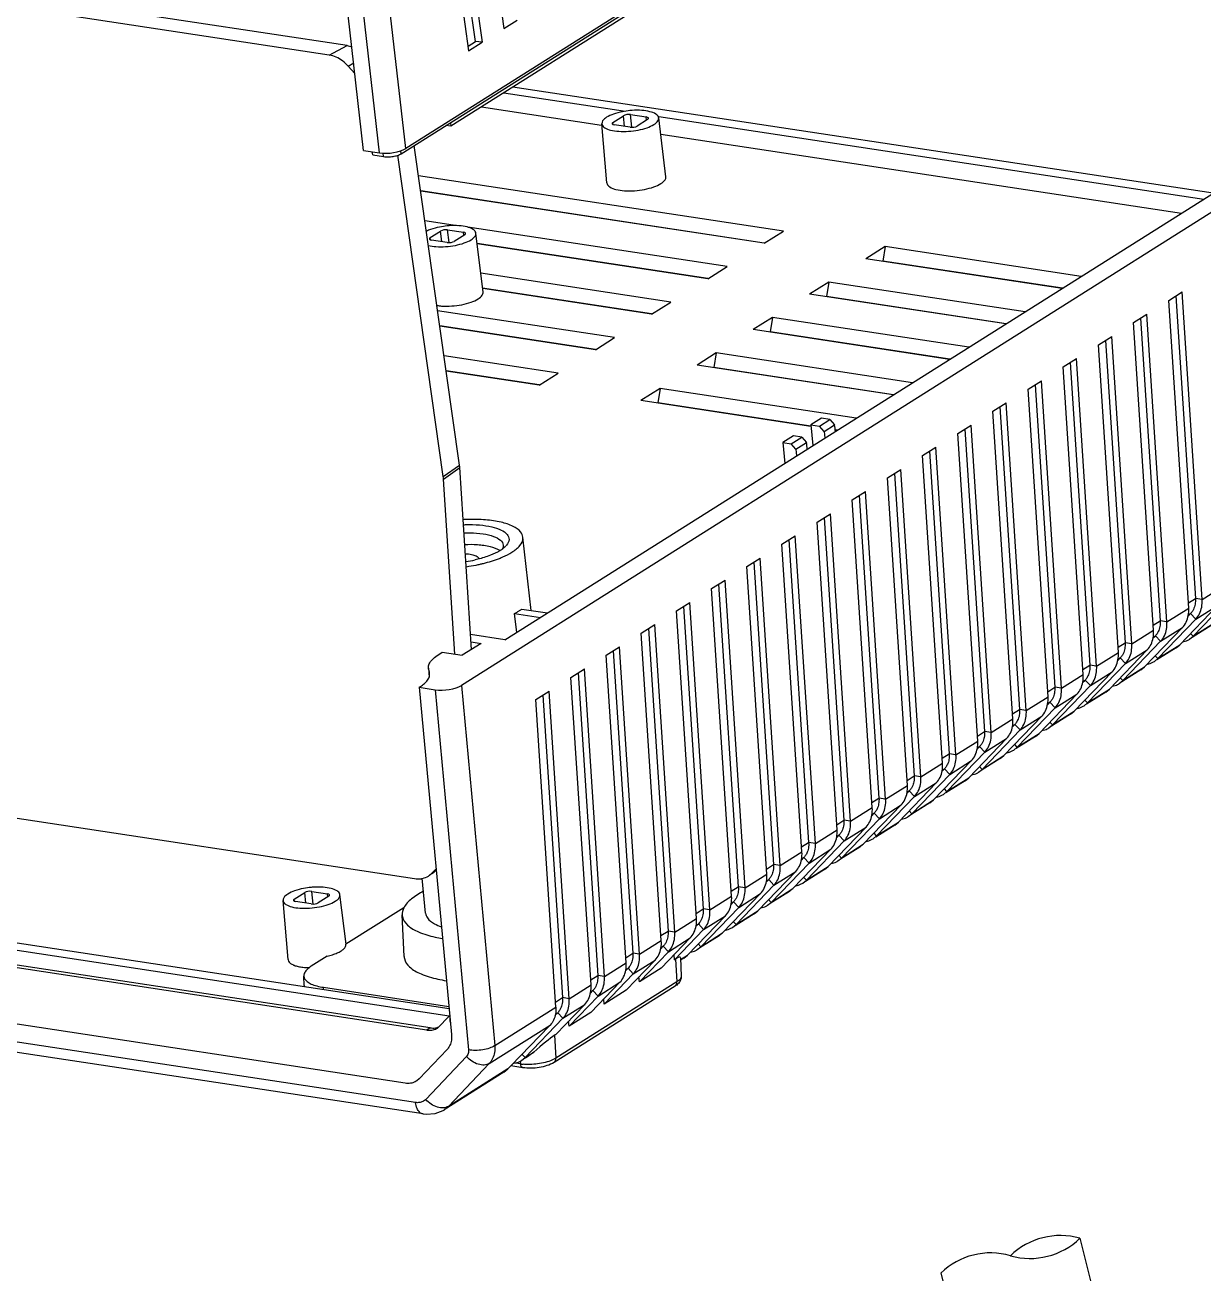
# Model space of a CAD drawing. Header units: millimetres. Extents: x 14276 to 15242, y -9916 to -8542.
# Drawn here: x 14605.2 to 14697.9, y -8954 to -8855.8 of the extents above; entities that cross this region are included whole.
import ezdxf

# ---------------------------------------------------------------- set-up
doc = ezdxf.new("R2010")
doc.units = ezdxf.units.MM

# ---------------------------------------------------------------- blocks, each defined once
blk = doc.blocks.new('u9')
at = {"color": 7, "linetype": 'Continuous'}
for p, q in [((-20.564, 424.795), (-124.02, 359.534)), ((-124.38, 359.122), (-20.899, 424.398)), ((-27.559, 419.906), (-120.48, 361.291)), ((-119.769, 393.484), (-116.3, 368.983)), ((-118.538, 367.96), (-122.004, 392.436)), ((-121.482, 392.404), (-118.012, 367.903)), ((-122.535, 391.733), (-119.067, 367.238)), ((-128.636, 367.635), (-276.722, 390.106)), ((-130.032, 366.884), (-278.118, 389.355)), ((-126.089, 359.199), (-129.411, 388.366)), ((-124.02, 359.534), (-127.341, 388.701)), ((-127.329, 359.387), (-130.531, 387.499)), ((-16.159, 382.546), (-119.639, 317.27)), ((-116.21, 320.864), (-23.245, 379.507)), ((-116.3, 368.983), (-115.246, 369.648)), ((-130.032, 366.884), (-128.636, 367.635)), ((-119.117, 367.594), (-118.538, 367.96)), ((-119.067, 367.238), (-118.012, 367.903)), ((-118.012, 367.903), (-118.538, 367.96)), ((-128.535, 366.023), (-128.114, 366.277)), ((-128.02, 365.455), (-128.535, 366.023)), ((-116.309, 363.922), (-106.717, 362.466)), ((-60.487, 356.014), (-115.59, 364.375)), ((-118.061, 362.816), (-108.601, 361.381)), ((-120.507, 361.565), (-120.48, 361.291)), ((-107.713, 361.594), (-106.883, 362.118)), ((-107.692, 361.433), (-107.713, 361.594)), ((-106.792, 361.281), (-106.883, 362.118)), ((-106.223, 361.212), (-106.33, 362.207)), ((-106.33, 362.207), (-105.089, 362.019)), ((-104.98, 361.829), (-105.81, 361.306)), ((-105.07, 361.772), (-105.089, 362.019)), ((-103.541, 357.315), (-104.109, 361.949)), ((-104.092, 362.068), (-61.207, 355.56)), ((-120.48, 361.291), (-120.852, 361.347)), ((-108.191, 356.833), (-108.585, 361.485)), ((-106.362, 361.216), (-107.603, 361.404)), ((-103.953, 360.676), (-62.959, 354.455)), ((-119.784, 334.606), (-123.348, 359.773)), ((-127.329, 359.387), (-126.089, 359.199)), ((-126.604, 359.027), (-126.651, 359.284)), ((-126.604, 359.027), (-125.758, 358.899)), ((-125.758, 358.899), (-125.797, 359.181)), ((-121.06, 333.722), (-124.64, 359.004)), ((-124.38, 359.122), (-124.394, 359.365)), ((-94.301, 353.033), (-123.01, 357.389)), ((-95.81, 352.097), (-122.842, 356.199)), ((-95.813, 352.079), (-122.839, 356.18)), ((-119.936, 353.458), (-122.509, 353.849)), ((-122.1, 352.519), (-121.27, 353.042)), ((-121.18, 352.206), (-121.27, 353.042)), ((-120.611, 352.136), (-120.718, 353.132)), ((-120.718, 353.132), (-119.477, 352.943)), ((-119.367, 352.753), (-120.197, 352.23)), ((-119.458, 352.696), (-119.477, 352.943)), ((-98.728, 350.24), (-119.121, 353.334)), ((-117.929, 348.239), (-118.496, 352.873)), ((-95.813, 352.079), (-94.301, 353.033)), ((-122.079, 352.357), (-122.1, 352.519)), ((-120.749, 352.14), (-121.991, 352.329)), ((-100.237, 349.305), (-118.397, 352.06)), ((-100.24, 349.286), (-118.394, 352.041)), ((-86.3, 351.818), (-87.811, 350.865)), ((-86.3, 351.818), (-86.479, 350.681)), ((-70.854, 349.475), (-86.3, 351.818)), ((-72.366, 348.521), (-87.811, 350.865)), ((-100.24, 349.286), (-98.728, 350.24)), ((-72.342, 348.536), (-86.48, 350.682)), ((-103.155, 347.448), (-118.11, 349.717)), ((-90.727, 349.026), (-92.238, 348.072)), ((-90.727, 349.026), (-90.906, 347.888)), ((-75.281, 346.682), (-90.727, 349.026)), ((-104.664, 346.512), (-117.964, 348.531)), ((-104.667, 346.494), (-117.962, 348.511)), ((-76.793, 345.729), (-92.238, 348.072)), ((-76.769, 345.744), (-90.906, 347.889)), ((-63.976, 347.578), (-62.922, 348.243)), ((-63.423, 347.927), (-61.875, 324.11)), ((-61.347, 324.029), (-62.922, 348.243)), ((-104.667, 346.494), (-103.155, 347.448)), ((-62.402, 323.364), (-63.976, 347.578)), ((-107.582, 344.655), (-121.507, 346.768)), ((-95.153, 346.233), (-96.665, 345.28)), ((-95.153, 346.233), (-95.333, 345.096)), ((-79.708, 343.89), (-95.153, 346.233)), ((-66.743, 345.832), (-65.689, 346.497)), ((-65.168, 321.619), (-66.743, 345.832)), ((-66.19, 346.181), (-64.641, 322.365)), ((-64.114, 322.284), (-65.689, 346.497)), ((-109.091, 343.72), (-121.338, 345.578)), ((-109.094, 343.701), (-121.335, 345.559)), ((-81.22, 342.936), (-96.665, 345.28)), ((-81.196, 342.951), (-95.333, 345.097)), ((-109.094, 343.701), (-107.582, 344.655)), ((-69.51, 344.087), (-68.455, 344.752)), ((-67.935, 319.874), (-69.51, 344.087)), ((-68.957, 344.436), (-67.408, 320.62)), ((-66.881, 320.539), (-68.455, 344.752)), ((-112.009, 341.862), (-121.005, 343.228)), ((-99.58, 343.441), (-101.092, 342.487)), ((-99.58, 343.441), (-99.76, 342.303)), ((-84.135, 341.097), (-99.58, 343.441)), ((-72.276, 342.342), (-71.222, 343.007)), ((-69.648, 318.793), (-71.222, 343.007)), ((-113.518, 340.927), (-120.837, 342.038)), ((-113.521, 340.909), (-120.834, 342.019)), ((-85.647, 340.143), (-101.092, 342.487)), ((-85.622, 340.159), (-99.76, 342.304)), ((-70.702, 318.128), (-72.276, 342.342)), ((-71.723, 342.691), (-70.175, 318.874)), ((-113.521, 340.909), (-112.009, 341.862)), ((-75.043, 340.597), (-73.989, 341.261)), ((-74.49, 340.945), (-72.942, 317.129)), ((-72.415, 317.048), (-73.989, 341.261)), ((-104.007, 340.648), (-105.519, 339.695)), ((-104.007, 340.648), (-104.187, 339.511)), ((-88.562, 338.305), (-104.007, 340.648)), ((-73.469, 316.383), (-75.043, 340.597)), ((-92.148, 337.666), (-105.519, 339.695)), ((-92.145, 337.684), (-104.187, 339.512)), ((-77.81, 338.851), (-76.756, 339.516)), ((-77.257, 339.2), (-75.709, 315.384)), ((-75.182, 315.303), (-76.756, 339.516)), ((-91.3, 338.303), (-92.13, 337.779)), ((-91.468, 337.679), (-90.638, 338.202)), ((-90.638, 338.202), (-91.3, 338.303)), ((-90.638, 338.202), (-90.264, 337.782)), ((-76.236, 314.638), (-77.81, 338.851)), ((-92.13, 337.779), (-91.983, 336.147)), ((-92.13, 337.779), (-91.468, 337.679)), ((-91.098, 337.255), (-91.468, 337.679)), ((-91.098, 337.255), (-90.264, 337.782)), ((-91.098, 337.255), (-91.043, 336.739)), ((-90.023, 337.362), (-90.221, 337.392)), ((-90.074, 337.351), (-90.218, 337.373)), ((-80.577, 337.106), (-79.523, 337.771)), ((-79.002, 312.892), (-80.577, 337.106)), ((-80.024, 337.455), (-78.475, 313.638)), ((-77.948, 313.557), (-79.523, 337.771)), ((-93.514, 336.907), (-94.344, 336.383)), ((-94.344, 336.383), (-94.196, 334.75)), ((-94.344, 336.383), (-93.682, 336.283)), ((-93.682, 336.283), (-92.852, 336.806)), ((-93.311, 335.859), (-93.682, 336.283)), ((-92.852, 336.806), (-93.514, 336.907)), ((-93.311, 335.859), (-92.478, 336.385)), ((-92.852, 336.806), (-92.478, 336.385)), ((-83.344, 335.361), (-82.289, 336.025)), ((-80.715, 311.812), (-82.289, 336.025)), ((-93.311, 335.859), (-93.257, 335.343)), ((-81.769, 311.147), (-83.344, 335.361)), ((-82.791, 335.709), (-81.242, 311.893)), ((-121.06, 333.722), (-119.784, 334.606)), ((-121.039, 333.519), (-119.765, 334.414)), ((-118.835, 320.11), (-119.765, 334.414)), ((-86.11, 333.615), (-85.056, 334.28)), ((-83.482, 310.067), (-85.056, 334.28)), ((-120.142, 319.729), (-121.039, 333.519)), ((-84.536, 309.402), (-86.11, 333.615)), ((-85.557, 333.964), (-84.009, 310.148)), ((-88.877, 331.87), (-87.823, 332.535)), ((-88.324, 332.219), (-86.776, 308.402)), ((-86.249, 308.321), (-87.823, 332.535)), ((-87.303, 307.656), (-88.877, 331.87)), ((-91.644, 330.125), (-90.59, 330.789)), ((-90.07, 305.911), (-91.644, 330.125)), ((-91.091, 330.473), (-89.543, 306.657)), ((-89.016, 306.576), (-90.59, 330.789)), ((-114.142, 323.173), (-114.795, 328.953)), ((-94.411, 328.379), (-93.357, 329.044)), ((-92.836, 304.166), (-94.411, 328.379)), ((-93.858, 328.728), (-92.309, 304.912)), ((-91.782, 304.831), (-93.357, 329.044)), ((-97.178, 326.634), (-96.124, 327.299)), ((-94.549, 303.085), (-96.124, 327.299)), ((-95.603, 302.42), (-97.178, 326.634)), ((-96.625, 326.983), (-95.076, 303.166)), ((-99.944, 324.889), (-98.89, 325.553)), ((-99.392, 325.237), (-97.843, 301.421)), ((-97.316, 301.34), (-98.89, 325.553)), ((-271.407, 324.535), (-123.321, 302.064)), ((-98.37, 300.675), (-99.944, 324.889)), ((-62.056, 321.138), (-59.072, 324.236)), ((-61.347, 324.029), (-59.635, 325.11)), ((-114.891, 323.287), (-112.858, 322.978)), ((-102.711, 323.143), (-101.657, 323.808)), ((-102.158, 323.492), (-100.61, 299.676)), ((-100.083, 299.595), (-101.657, 323.808)), ((-64.114, 322.284), (-62.402, 323.364)), ((-63.11, 320.473), (-60.126, 323.571)), ((-62.427, 323.762), (-61.875, 324.11)), ((-61.347, 324.029), (-61.875, 324.11)), ((-61.839, 322.491), (-60.126, 323.571)), ((-115.285, 321.448), (-115.445, 322.938)), ((-115.445, 322.938), (-113.412, 322.629)), ((-101.137, 298.93), (-102.711, 323.143)), ((-65.194, 322.016), (-64.641, 322.365)), ((-64.823, 319.393), (-61.839, 322.491)), ((-64.114, 322.284), (-64.641, 322.365)), ((-62.447, 322.725), (-62.253, 322.927)), ((-62.429, 322.816), (-62.253, 322.927)), ((-61.839, 322.491), (-62.253, 322.927)), ((-116.21, 320.864), (-118.932, 321.277)), ((-105.478, 321.398), (-104.424, 322.063)), ((-103.904, 297.184), (-105.478, 321.398)), ((-104.925, 321.747), (-103.377, 297.93)), ((-102.85, 297.849), (-104.424, 322.063)), ((-66.881, 320.539), (-65.168, 321.619)), ((-65.877, 318.728), (-62.893, 321.826)), ((-64.606, 320.745), (-62.893, 321.826)), ((-62.056, 321.138), (-62.261, 321.354)), ((-60.624, 321.989), (-62.132, 321.038)), ((-62.056, 321.138), (-60.343, 322.218)), ((-118.082, 320.585), (-119.576, 319.643)), ((-118.873, 320.705), (-118.082, 320.585)), ((-108.245, 319.653), (-107.191, 320.317)), ((-105.616, 296.104), (-107.191, 320.317)), ((-67.961, 320.271), (-67.408, 320.62)), ((-67.59, 317.647), (-64.606, 320.745)), ((-66.881, 320.539), (-67.408, 320.62)), ((-65.214, 320.98), (-65.02, 321.182)), ((-65.196, 321.07), (-65.02, 321.182)), ((-64.606, 320.745), (-65.02, 321.182)), ((-64.823, 319.393), (-63.11, 320.473)), ((-63.391, 320.244), (-63.11, 320.473)), ((-62.337, 320.909), (-62.056, 321.138)), ((-121.422, 319.706), (-121.146, 319.881)), ((-121.146, 319.881), (-119.576, 319.643)), ((-106.671, 295.439), (-108.245, 319.653)), ((-107.692, 320.001), (-106.143, 296.185)), ((-69.648, 318.793), (-67.935, 319.874)), ((-68.644, 316.982), (-65.66, 320.08)), ((-67.981, 319.235), (-67.786, 319.436)), ((-67.963, 319.325), (-67.786, 319.436)), ((-67.372, 319), (-67.786, 319.436)), ((-67.372, 319), (-65.66, 320.08)), ((-65.104, 319.164), (-64.823, 319.393)), ((-64.823, 319.393), (-65.028, 319.609)), ((-63.391, 320.244), (-64.899, 319.293)), ((-122.235, 318.618), (-122.183, 317.93)), ((-111.012, 317.907), (-109.958, 318.572)), ((-108.383, 294.359), (-109.958, 318.572)), ((-71.411, 315.237), (-68.427, 318.335)), ((-70.728, 318.526), (-70.175, 318.874)), ((-70.356, 315.902), (-67.372, 319)), ((-69.648, 318.793), (-70.175, 318.874)), ((-70.139, 317.255), (-68.427, 318.335)), ((-66.158, 318.499), (-67.666, 317.548)), ((-67.59, 317.647), (-65.877, 318.728)), ((-66.158, 318.499), (-65.877, 318.728)), ((-109.437, 293.694), (-111.012, 317.907)), ((-110.459, 318.256), (-108.91, 294.44)), ((-72.415, 317.048), (-70.702, 318.128)), ((-70.748, 317.489), (-70.553, 317.691)), ((-70.73, 317.58), (-70.553, 317.691)), ((-70.139, 317.255), (-70.553, 317.691)), ((-67.871, 317.418), (-67.59, 317.647)), ((-67.59, 317.647), (-67.795, 317.864)), ((-122.949, 317.123), (-120.414, 289.784)), ((-122.949, 317.123), (-121.708, 316.935)), ((-121.708, 316.935), (-119.08, 288.587)), ((-119.639, 317.27), (-117.011, 288.922)), ((-113.778, 316.162), (-112.724, 316.827)), ((-113.226, 316.511), (-111.677, 292.694)), ((-111.15, 292.613), (-112.724, 316.827)), ((-75.182, 315.303), (-73.469, 316.383)), ((-74.177, 313.492), (-71.193, 316.59)), ((-73.495, 316.78), (-72.942, 317.129)), ((-73.123, 314.157), (-70.139, 317.255)), ((-72.415, 317.048), (-72.942, 317.129)), ((-72.906, 315.509), (-71.193, 316.59)), ((-68.925, 316.753), (-70.432, 315.802)), ((-70.356, 315.902), (-68.644, 316.982)), ((-68.925, 316.753), (-68.644, 316.982)), ((-112.204, 291.954), (-113.778, 316.162)), ((-76.261, 315.035), (-75.709, 315.384)), ((-75.89, 312.411), (-72.906, 315.509)), ((-75.182, 315.303), (-75.709, 315.384)), ((-73.514, 315.744), (-73.32, 315.946)), ((-73.497, 315.834), (-73.32, 315.946)), ((-72.906, 315.509), (-73.32, 315.946)), ((-70.637, 315.673), (-70.356, 315.902)), ((-70.356, 315.902), (-70.562, 316.118)), ((-77.948, 313.557), (-76.236, 314.638)), ((-76.944, 311.746), (-73.96, 314.844)), ((-75.673, 313.764), (-73.96, 314.844)), ((-71.692, 315.008), (-73.199, 314.057)), ((-73.123, 314.157), (-71.411, 315.237)), ((-71.692, 315.008), (-71.411, 315.237)), ((-269.492, 313.853), (-120.591, 291.259)), ((-120.603, 291.824), (-268.773, 314.307)), ((-79.028, 313.29), (-78.475, 313.638)), ((-78.657, 310.666), (-75.673, 313.764)), ((-77.948, 313.557), (-78.475, 313.638)), ((-76.281, 313.999), (-76.087, 314.2)), ((-76.263, 314.089), (-76.087, 314.2)), ((-75.673, 313.764), (-76.087, 314.2)), ((-75.89, 312.411), (-74.177, 313.492)), ((-74.458, 313.263), (-74.177, 313.492)), ((-73.404, 313.928), (-73.123, 314.157)), ((-73.123, 314.157), (-73.329, 314.373)), ((-122.37, 290.143), (-270.599, 312.635)), ((-122.093, 290.318), (-270.322, 312.81)), ((-80.715, 311.812), (-79.002, 312.892)), ((-79.711, 310.001), (-76.727, 313.099)), ((-79.048, 312.253), (-78.854, 312.455)), ((-79.03, 312.344), (-78.854, 312.455)), ((-78.44, 312.019), (-78.854, 312.455)), ((-78.44, 312.019), (-76.727, 313.099)), ((-75.89, 312.411), (-76.095, 312.628)), ((-74.458, 313.263), (-75.966, 312.312)), ((-81.795, 311.544), (-81.242, 311.893)), ((-81.424, 308.921), (-78.44, 312.019)), ((-80.715, 311.812), (-81.242, 311.893)), ((-77.225, 311.517), (-78.733, 310.566)), ((-78.657, 310.666), (-76.944, 311.746)), ((-77.225, 311.517), (-76.944, 311.746)), ((-76.171, 312.182), (-75.89, 312.411)), ((-83.482, 310.067), (-81.769, 311.147)), ((-82.478, 308.256), (-79.494, 311.354)), ((-81.815, 310.508), (-81.621, 310.71)), ((-81.797, 310.598), (-81.621, 310.71)), ((-81.207, 310.273), (-81.621, 310.71)), ((-81.207, 310.273), (-79.494, 311.354)), ((-78.938, 310.437), (-78.657, 310.666)), ((-78.657, 310.666), (-78.862, 310.882)), ((-85.245, 306.51), (-82.261, 309.608)), ((-84.562, 309.799), (-84.009, 310.148)), ((-84.191, 307.175), (-81.207, 310.273)), ((-83.482, 310.067), (-84.009, 310.148)), ((-83.973, 308.528), (-82.261, 309.608)), ((-79.992, 309.772), (-81.5, 308.821)), ((-81.424, 308.921), (-79.711, 310.001)), ((-79.992, 309.772), (-79.711, 310.001)), ((-124.051, 285.96), (-273.939, 308.704)), ((-86.957, 305.43), (-83.973, 308.528)), ((-86.249, 308.321), (-84.536, 309.402)), ((-84.582, 308.763), (-84.387, 308.964)), ((-84.564, 308.853), (-84.387, 308.964)), ((-83.973, 308.528), (-84.387, 308.964)), ((-81.705, 308.692), (-81.424, 308.921)), ((-81.424, 308.921), (-81.629, 309.137)), ((-89.016, 306.576), (-87.303, 307.656)), ((-88.011, 304.765), (-85.027, 307.863)), ((-87.329, 308.054), (-86.776, 308.402)), ((-86.249, 308.321), (-86.776, 308.402)), ((-86.74, 306.783), (-85.027, 307.863)), ((-82.759, 308.027), (-84.266, 307.076)), ((-84.191, 307.175), (-82.478, 308.256)), ((-82.759, 308.027), (-82.478, 308.256)), ((-123.254, 284.438), (-274.36, 307.366)), ((-90.096, 306.308), (-89.543, 306.657)), ((-89.724, 303.685), (-86.74, 306.783)), ((-89.016, 306.576), (-89.543, 306.657)), ((-87.348, 307.017), (-87.154, 307.219)), ((-87.331, 307.108), (-87.154, 307.219)), ((-86.74, 306.783), (-87.154, 307.219)), ((-84.471, 306.946), (-84.191, 307.175)), ((-84.191, 307.175), (-84.396, 307.392)), ((-122.656, 283.539), (-273.762, 306.467)), ((-91.782, 304.831), (-90.07, 305.911)), ((-90.778, 303.02), (-87.794, 306.118)), ((-89.507, 305.037), (-87.794, 306.118)), ((-86.957, 305.43), (-87.163, 305.646)), ((-85.526, 306.281), (-87.033, 305.33)), ((-86.957, 305.43), (-85.245, 306.51)), ((-85.526, 306.281), (-85.245, 306.51)), ((-92.862, 304.563), (-92.309, 304.912)), ((-92.491, 301.939), (-89.507, 305.037)), ((-91.782, 304.831), (-92.309, 304.912)), ((-90.115, 305.272), (-89.921, 305.474)), ((-90.097, 305.362), (-89.921, 305.474)), ((-89.507, 305.037), (-89.921, 305.474)), ((-89.724, 303.685), (-88.011, 304.765)), ((-88.292, 304.536), (-88.011, 304.765)), ((-87.238, 305.201), (-86.957, 305.43)), ((-94.549, 303.085), (-92.836, 304.166)), ((-93.545, 301.274), (-90.561, 304.372)), ((-92.882, 303.527), (-92.688, 303.728)), ((-92.864, 303.617), (-92.688, 303.728)), ((-92.274, 303.292), (-92.688, 303.728)), ((-92.274, 303.292), (-90.561, 304.372)), ((-90.005, 303.456), (-89.724, 303.685)), ((-89.724, 303.685), (-89.929, 303.901)), ((-88.292, 304.536), (-89.8, 303.585)), ((-121.957, 302.492), (-121.624, 302.838)), ((-121.957, 302.492), (-121.616, 302.747)), ((-121.946, 302.477), (-121.614, 302.725)), ((-96.312, 299.529), (-93.328, 302.627)), ((-95.629, 302.818), (-95.076, 303.166)), ((-95.258, 300.194), (-92.274, 303.292)), ((-94.549, 303.085), (-95.076, 303.166)), ((-95.041, 301.547), (-93.328, 302.627)), ((-91.059, 302.791), (-92.567, 301.84)), ((-92.491, 301.939), (-90.778, 303.02)), ((-91.059, 302.791), (-90.778, 303.02)), ((-122.458, 299.345), (-122.716, 302.089)), ((-122.135, 302.336), (-121.957, 302.492)), ((-97.316, 301.34), (-95.603, 302.42)), ((-95.649, 301.781), (-95.455, 301.983)), ((-95.631, 301.872), (-95.455, 301.983)), ((-95.041, 301.547), (-95.455, 301.983)), ((-92.772, 301.71), (-92.491, 301.939)), ((-92.491, 301.939), (-92.696, 302.156)), ((-132.801, 300.446), (-131.971, 300.97)), ((-131.881, 300.133), (-131.971, 300.97)), ((-131.311, 300.064), (-131.418, 301.059)), ((-131.418, 301.059), (-130.177, 300.871)), ((-130.068, 300.681), (-130.898, 300.157)), ((-130.158, 300.624), (-130.177, 300.871)), ((-128.718, 296.892), (-129.197, 300.801)), ((-100.083, 299.595), (-98.37, 300.675)), ((-99.079, 297.784), (-96.095, 300.882)), ((-98.396, 301.072), (-97.843, 301.421)), ((-98.025, 298.449), (-95.041, 301.547)), ((-97.316, 301.34), (-97.843, 301.421)), ((-97.807, 299.801), (-96.095, 300.882)), ((-93.826, 301.045), (-95.334, 300.094)), ((-95.258, 300.194), (-93.545, 301.274)), ((-93.826, 301.045), (-93.545, 301.274)), ((-133.279, 295.685), (-133.673, 300.337)), ((-132.78, 300.285), (-132.801, 300.446)), ((-131.45, 300.068), (-132.691, 300.256)), ((-124.158, 299.768), (-128.719, 296.892)), ((-101.163, 299.327), (-100.61, 299.676)), ((-100.791, 296.703), (-97.807, 299.801)), ((-100.083, 299.595), (-100.61, 299.676)), ((-98.416, 300.036), (-98.221, 300.238)), ((-98.398, 300.126), (-98.221, 300.238)), ((-97.807, 299.801), (-98.221, 300.238)), ((-95.539, 299.965), (-95.258, 300.194)), ((-95.258, 300.194), (-95.463, 300.41)), ((-124.145, 295.933), (-124.299, 299.2)), ((-102.85, 297.849), (-101.137, 298.93)), ((-101.846, 296.038), (-98.862, 299.136)), ((-100.574, 298.056), (-98.862, 299.136)), ((-96.593, 299.3), (-98.1, 298.349)), ((-98.025, 298.449), (-96.312, 299.529)), ((-96.593, 299.3), (-96.312, 299.529)), ((-103.93, 297.582), (-103.377, 297.93)), ((-102.85, 297.849), (-103.377, 297.93)), ((-102.861, 295.682), (-100.574, 298.056)), ((-101.182, 298.291), (-100.988, 298.492)), ((-101.165, 298.381), (-100.988, 298.492)), ((-100.574, 298.056), (-100.988, 298.492)), ((-100.791, 296.703), (-99.079, 297.784)), ((-99.36, 297.555), (-99.079, 297.784)), ((-98.306, 298.22), (-98.025, 298.449)), ((-98.025, 298.449), (-98.23, 298.665)), ((-105.616, 296.104), (-103.904, 297.184)), ((-103.949, 296.545), (-103.755, 296.747)), ((-103.931, 296.636), (-103.755, 296.747)), ((-103.915, 295.017), (-101.628, 297.391)), ((-103.341, 296.311), (-103.755, 296.747)), ((-103.341, 296.311), (-101.628, 297.391)), ((-100.791, 296.703), (-100.997, 296.92)), ((-99.36, 297.555), (-100.867, 296.604)), ((-130.198, 295.958), (-131.451, 295.168)), ((-106.696, 295.836), (-106.143, 296.185)), ((-105.616, 296.104), (-106.143, 296.185)), ((-105.628, 293.936), (-103.341, 296.311)), ((-102.861, 295.682), (-102.899, 296.072)), ((-102.861, 295.682), (-102.78, 295.733)), ((-102.78, 295.733), (-102.676, 293.93)), ((-102.405, 295.839), (-102.337, 294.378)), ((-102.398, 295.69), (-101.846, 296.038)), ((-102.126, 295.809), (-102.396, 295.639)), ((-102.126, 295.809), (-101.846, 296.038)), ((-101.072, 296.474), (-100.791, 296.703)), ((-108.383, 294.359), (-106.671, 295.439)), ((-106.716, 294.8), (-106.522, 295.002)), ((-106.698, 294.89), (-106.522, 295.002)), ((-106.682, 293.271), (-104.395, 295.646)), ((-106.108, 294.565), (-106.522, 295.002)), ((-106.108, 294.565), (-104.395, 295.646)), ((-103.915, 295.017), (-105.628, 293.936)), ((-132.003, 293.647), (-132.038, 294.393)), ((-102.676, 293.93), (-112.194, 287.926)), ((-109.463, 294.091), (-108.91, 294.44)), ((-109.449, 291.526), (-107.162, 293.9)), ((-108.383, 294.359), (-108.91, 294.44)), ((-108.875, 292.82), (-107.162, 293.9)), ((-108.395, 292.191), (-106.108, 294.565)), ((-105.628, 293.936), (-105.665, 294.327)), ((-130.478, 293.322), (-130.491, 293.507)), ((-130.491, 293.507), (-120.62, 292.009)), ((-102.825, 293.594), (-112.343, 287.59)), ((-111.162, 290.446), (-108.875, 292.82)), ((-111.15, 292.613), (-109.437, 293.694)), ((-109.483, 293.055), (-109.289, 293.256)), ((-109.465, 293.145), (-109.289, 293.256)), ((-108.875, 292.82), (-109.289, 293.256)), ((-106.682, 293.271), (-108.395, 292.191)), ((-117.011, 288.922), (-112.204, 291.954)), ((-112.23, 292.346), (-111.677, 292.694)), ((-112.216, 289.781), (-109.929, 292.155)), ((-111.15, 292.613), (-111.677, 292.694)), ((-111.641, 291.075), (-109.929, 292.155)), ((-108.395, 292.191), (-108.432, 292.582)), ((-120.554, 291.297), (-121.554, 290.258)), ((-114.625, 287.977), (-111.641, 291.075)), ((-112.271, 291.288), (-112.055, 291.511)), ((-112.235, 291.397), (-112.055, 291.511)), ((-111.641, 291.075), (-112.055, 291.511)), ((-111.162, 290.446), (-111.199, 290.836)), ((-109.449, 291.526), (-111.162, 290.446)), ((-122.093, 290.318), (-122.37, 290.143)), ((-121.495, 290.309), (-121.495, 290.309)), ((-117.45, 287.511), (-112.656, 290.535)), ((-115.715, 287.359), (-112.731, 290.457)), ((-112.731, 290.457), (-112.656, 290.535)), ((-112.216, 289.781), (-112.297, 289.729)), ((-112.297, 289.729), (-112.194, 287.926)), ((-120.76, 288.62), (-122.972, 286.294)), ((-119.235, 288.064), (-122.446, 284.688)), ((-114.906, 287.748), (-114.625, 287.977)), ((-114.625, 287.977), (-114.871, 288.235)), ((-114.625, 287.977), (-113.942, 288.408)), ((-114.327, 288.113), (-114.602, 287.94)), ((-113.942, 288.408), (-114.327, 288.113)), ((-117.45, 287.511), (-120.661, 284.135)), ((-115.973, 287.093), (-120.661, 284.135)), ((-116.302, 286.825), (-115.973, 287.093)), ((-115.973, 287.093), (-115.843, 287.226)), ((-115.843, 287.226), (-115.715, 287.359)), ((-114.791, 287.178), (-115.75, 287.323)), ((-114.99, 287.474), (-115.363, 287.53)), ((-115.019, 287.684), (-114.99, 287.474)), ((-122.972, 286.294), (-123.132, 286.155)), ((-116.302, 286.825), (-120.981, 283.873)), ((-120.661, 284.135), (-120.979, 283.875)), ((-70.959, 273.749), (-57.386, 219.185)), ((-81.898, 271.016), (-68.325, 216.453))]:
    blk.add_line(p, q, dxfattribs=at)
blk.add_lwpolyline([(-122.656, 283.539), (-122.402, 283.513), (-121.708, 283.571), (-121.077, 283.816), (-120.978, 283.875)], dxfattribs=at)
for centre, radius, start, end in [((-105.797, 356.39), 6.156, 95.34118, 100.96581), ((-120.185, 347.314), 6.156, 95.34118, 100.96581), ((-159.824, 329.73), 70.025, 6.17936, 6.60294), ((-162.038, 328.333), 70.025, 6.17936, 6.60294), ((-122.316, 334.246), 2.557, 3.74978, 8.07418), ((-123.714, 333.345), 2.681, 3.73558, 8.08836), ((-117.257, 329.272), 1.518, 313.20435, 317.18595), ((-118.425, 330.827), 3.465, 301.71839, 302.24335), ((-120.869, 337.523), 10.624, 278.58399, 282.53083), ((-121.175, 340.344), 13.857, 277.95534, 281.18353), ((-121.011, 339.49), 12.988, 281.20399, 282.66475), ((-63.13, 322.163), 1.484, 296.95717, 302.30941), ((-65.897, 320.418), 1.484, 296.95717, 302.30941), ((-68.664, 318.672), 1.484, 296.95717, 302.30941), ((-71.431, 316.927), 1.484, 296.95717, 302.30941), ((-74.197, 315.182), 1.484, 296.95717, 302.30941), ((-76.964, 313.436), 1.484, 296.95717, 302.30941), ((-79.731, 311.691), 1.484, 296.95717, 302.30941), ((-82.498, 309.946), 1.484, 296.95717, 302.30941), ((-85.265, 308.2), 1.484, 296.95717, 302.30941), ((-88.031, 306.455), 1.484, 296.95717, 302.30941), ((-90.798, 304.71), 1.484, 296.95717, 302.30941), ((-93.565, 302.964), 1.484, 296.95717, 302.30941), ((-130.886, 295.242), 6.156, 95.34118, 100.96581), ((-96.332, 301.219), 1.484, 296.95717, 302.30941), ((-99.099, 299.474), 1.484, 296.95717, 302.30941), ((-101.865, 297.728), 1.484, 296.95717, 302.30941), ((-122.1, 291.263), 1.13, 296.94575, 298.46947), ((-122.106, 291.274), 1.142, 298.47103, 300.98382), ((-122.111, 291.283), 1.152, 300.98191, 302.29903), ((-115.747, 289.165), 1.655, 276.78074, 278.23498), ((-115.695, 288.993), 1.473, 296.94786, 299.55955), ((-114.462, 290.951), 3.517, 261.37495, 262.38929), ((-115.704, 289.01), 1.493, 299.55931, 302.30106), ((-114.431, 291.197), 3.765, 262.40647, 264.82117)]:
    blk.add_arc(centre, radius, start, end, dxfattribs=at)
at = {"color": 7}
for centre, start, end in [((-72.511, 268.329), 74.02722, 134.02722), ((-74.877, 277.802), 254.02722, 314.02722), ((-77.98, 266.962), 74.02722, 134.02722)]:
    blk.add_arc(centre, 5.638, start, end, dxfattribs=at)
at = {"color": 7, "linetype": 'Continuous'}
for centre, major_axis, ratio, start_param, end_param in [((-107.382, 361.544), (0.398, 0.041), 0.358176, 2.515116, 4.085608), ((-106.552, 362.068), (0.398, 0.041), 0.358383, 0.944443, 2.514935), ((-105.311, 361.879), (0.398, 0.041), 0.358176, 5.656709, 7.227201), ((-106.141, 361.356), (0.398, 0.041), 0.358383, -2.19715, -0.626658), ((-125.261, 359.723), (1.492, 0.154), 0.358928, -2.196027, -0.627133), ((-120.939, 352.992), (0.398, 0.041), 0.358383, 0.944443, 2.514935), ((-119.698, 352.804), (0.398, 0.041), 0.358176, 5.656709, 7.227201), ((-121.769, 352.468), (0.398, 0.041), 0.358176, 2.515116, 4.085608), ((-120.528, 352.28), (0.398, 0.041), 0.358383, -2.19715, -0.626658), ((-120.88, 317.459), (1.492, 0.154), 0.358928, -2.196027, -0.627133), ((-131.64, 300.92), (0.398, 0.041), 0.358383, 0.944443, 2.514935), ((-130.399, 300.731), (0.398, 0.041), 0.358176, 5.656709, 7.227201), ((-132.47, 300.396), (0.398, 0.041), 0.358176, 2.515116, 4.085608), ((-131.229, 300.208), (0.398, 0.041), 0.358383, -2.19715, -0.626658), ((-104.269, 294.187), (1.854, 1.688), 0.10803, -0.088313, 0.546479), ((-113.787, 288.183), (1.854, 1.688), 0.10803, 0.546479, 1.556193)]:
    blk.add_ellipse(centre, major_axis=major_axis, ratio=ratio, start_param=start_param, end_param=end_param, dxfattribs=at)
for points, start_tangent, end_tangent in [([(-128.636, 367.635), (-128.252, 367.536)], (0.988683, -0.150022), (0.939469, -0.342633)), ([(-128.535, 366.023), (-128.993, 366.437), (-129.503, 366.73), (-130.032, 366.884)], (-0.671517, 0.74099), (-0.988683, 0.150022)), ([(-104.8, 362.437), (-105.439, 362.534), (-106.202, 362.533), (-106.371, 362.519)], (-0.971288, 0.237907), (-0.995603, -0.093671)), ([(-108.208, 361.994), (-108.521, 361.709), (-108.581, 361.485)], (-0.845782, -0.533528), (0.035517, -0.999369)), ([(-106.969, 362.434), (-107.671, 362.245), (-108.208, 361.994)], (-0.981623, -0.19083), (-0.845782, -0.533528)), ([(-104.112, 361.949), (-104.12, 362.001), (-104.336, 362.25), (-104.8, 362.437)], (-0.069981, 0.997548), (-0.971288, 0.237907)), ([(-104.485, 361.429), (-104.171, 361.714), (-104.112, 361.949)], (0.845782, 0.533528), (-0.069981, 0.997548)), ([(-108.581, 361.485), (-108.572, 361.422), (-108.357, 361.174), (-107.892, 360.986), (-107.253, 360.89), (-106.49, 360.891), (-105.724, 360.99), (-105.022, 361.178), (-104.485, 361.429)], (0.035517, -0.999369), (0.845782, 0.533528)), ([(-125.758, 358.899), (-125.4, 358.877), (-125.012, 358.912), (-124.654, 358.998), (-124.503, 359.057), (-124.38, 359.122)], (0.988683, -0.150022), (0.845782, 0.533528)), ([(-108.187, 356.833), (-108.178, 356.768), (-107.954, 356.51), (-107.472, 356.315), (-106.808, 356.214), (-106.014, 356.215), (-105.218, 356.319), (-104.489, 356.514), (-103.932, 356.775)], (0.035546, -0.999368), (0.845782, 0.533528)), ([(-103.932, 356.775), (-103.606, 357.071), (-103.544, 357.315)], (0.845782, 0.533528), (-0.070054, 0.997543)), ([(-121.356, 353.358), (-122.058, 353.17), (-122.398, 353.028)], (-0.981623, -0.19083), (-0.896768, -0.442502)), ([(-119.187, 353.361), (-119.827, 353.458), (-120.59, 353.457), (-120.758, 353.444)], (-0.971288, 0.237907), (-0.995603, -0.093671)), ([(-118.499, 352.874), (-118.508, 352.926), (-118.723, 353.174), (-119.187, 353.361)], (-0.069981, 0.997548), (-0.971288, 0.237907)), ([(-118.872, 352.354), (-118.559, 352.639), (-118.499, 352.874)], (0.845782, 0.533528), (-0.069981, 0.997548)), ([(-122.235, 351.9), (-121.641, 351.814), (-120.878, 351.815), (-120.111, 351.914), (-119.409, 352.102), (-118.872, 352.354)], (0.974613, -0.223898), (0.845782, 0.533528)), ([(-118.319, 347.699), (-117.997, 347.99), (-117.93, 348.239)], (0.845782, 0.533528), (-0.081554, 0.996669)), ([(-121.569, 347.181), (-121.195, 347.139), (-120.402, 347.14), (-119.605, 347.243), (-118.877, 347.438), (-118.319, 347.699)], (0.987544, -0.157342), (0.845782, 0.533528)), ([(-114.798, 328.952), (-114.975, 329.355), (-115.563, 329.791), (-116.507, 330.115), (-117.732, 330.301), (-119.138, 330.334), (-119.498, 330.318)], (-0.14121, 0.98998), (-0.998383, -0.056842)), ([(-119.472, 329.92), (-119.314, 329.927), (-118.206, 329.901), (-117.24, 329.754), (-116.496, 329.499), (-116.033, 329.155), (-115.888, 328.751), (-116.075, 328.32), (-116.143, 328.24)], (0.998961, 0.045563), (-0.679155, -0.733995)), ([(-119.43, 329.274), (-118.947, 329.281), (-117.928, 329.203), (-117.105, 329.002), (-116.558, 328.697), (-116.34, 328.317)], (0.999203, 0.039919), (0.101898, -0.994795)), ([(-116.61, 327.88), (-117.345, 328.177), (-118.38, 328.334), (-119.37, 328.344)], (-0.837324, 0.546707), (-0.99898, -0.045165)), ([(-116.217, 328.166), (-116.576, 327.896)], (-0.72846, -0.685089), (-0.845782, -0.533528)), ([(-116.34, 328.317), (-116.418, 327.993)], (0.101898, -0.994795), (-0.47487, -0.880056)), ([(-115.665, 327.758), (-115.028, 328.296), (-114.792, 328.843), (-114.798, 328.952)], (0.845782, 0.533528), (-0.14121, 0.98998)), ([(-118.245, 327.235), (-118.396, 327.401), (-118.723, 327.533), (-119.182, 327.603), (-119.321, 327.61)], (-0.317101, 0.948392), (-0.999509, 0.031338)), ([(-116.603, 327.879), (-117.353, 327.514), (-118.341, 327.204), (-118.564, 327.152)], (-0.850635, -0.525757), (-0.976043, -0.217577)), ([(-118.164, 326.819), (-117.904, 326.88), (-116.65, 327.273), (-116.364, 327.391)], (0.975652, 0.219325), (0.915556, 0.402191)), ([(-116.364, 327.391), (-115.665, 327.758)], (0.915556, 0.402191), (0.845782, 0.533528)), ([(-115.148, 323.109), (-115.058, 323.168), (-114.972, 323.227), (-114.891, 323.287)], (0.845782, 0.533528), (0.795556, 0.60588)), ([(-62.431, 322.774), (-62.401, 323.364)], (0.174765, 0.98461), (-0.064882, 0.997893)), ([(-61.875, 324.11), (-61.898, 323.657), (-62.027, 323.254), (-62.085, 323.146)], (0.064882, -0.997893), (-0.517905, -0.855438)), ([(-61.839, 322.491), (-61.545, 322.915), (-61.377, 323.439), (-61.347, 324.029)], (0.693722, 0.720243), (-0.064882, 0.997893)), ([(-115.445, 322.938), (-115.342, 322.994), (-115.243, 323.051), (-115.148, 323.109)], (0.882549, 0.47022), (0.845782, 0.533528)), ([(-64.641, 322.365), (-64.665, 321.911), (-64.794, 321.508), (-64.852, 321.401)], (0.064882, -0.997893), (-0.517905, -0.855438)), ([(-64.606, 320.745), (-64.312, 321.17), (-64.144, 321.694), (-64.114, 322.284)], (0.693722, 0.720243), (-0.064882, 0.997893)), ([(-62.893, 321.826), (-62.599, 322.25), (-62.431, 322.774)], (0.693722, 0.720243), (0.174765, 0.98461)), ([(-62.085, 323.146), (-62.253, 322.927)], (-0.517905, -0.855438), (-0.693722, -0.720243)), ([(-65.198, 321.029), (-65.168, 321.619)], (0.174765, 0.98461), (-0.064882, 0.997893)), ([(-64.852, 321.401), (-65.02, 321.182)], (-0.517905, -0.855438), (-0.693722, -0.720243)), ([(-67.408, 320.62), (-67.431, 320.166), (-67.56, 319.763), (-67.619, 319.656)], (0.064882, -0.997893), (-0.517905, -0.855438)), ([(-67.372, 319), (-67.079, 319.425), (-66.911, 319.949), (-66.881, 320.539)], (0.693722, 0.720243), (-0.064882, 0.997893)), ([(-65.66, 320.08), (-65.366, 320.505), (-65.198, 321.029)], (0.693722, 0.720243), (0.174765, 0.98461)), ([(-62.884, 320.698), (-62.458, 320.84)], (0.984057, 0.177853), (0.891445, 0.453129)), ([(-122.235, 318.618), (-122.233, 318.73), (-122.195, 318.893), (-122.118, 319.058), (-121.845, 319.387), (-121.422, 319.706)], (-0.074444, 0.997225), (0.845782, 0.533528)), ([(-67.965, 319.284), (-67.935, 319.874)], (0.174765, 0.98461), (-0.064882, 0.997893)), ([(-67.619, 319.656), (-67.786, 319.436)], (-0.517905, -0.855438), (-0.693722, -0.720243)), ([(-122.137, 318.21), (-122.16, 318.337), (-122.185, 318.415), (-122.23, 318.57), (-122.235, 318.618)], (-0.080878, 0.996724), (-0.074444, 0.997225)), ([(-70.175, 318.874), (-70.198, 318.421), (-70.327, 318.018), (-70.386, 317.91)], (0.064882, -0.997893), (-0.517905, -0.855438)), ([(-70.139, 317.255), (-69.845, 317.679), (-69.678, 318.203), (-69.647, 318.793)], (0.693722, 0.720243), (-0.064882, 0.997893)), ([(-68.427, 318.335), (-68.133, 318.76), (-67.965, 319.284)], (0.693722, 0.720243), (0.174765, 0.98461)), ([(-65.651, 318.953), (-65.224, 319.095)], (0.984057, 0.177853), (0.891445, 0.453129)), ([(-122.949, 317.123), (-122.618, 317.361), (-122.37, 317.607), (-122.253, 317.772), (-122.138, 318.099), (-122.137, 318.21)], (0.845782, 0.533528), (-0.080878, 0.996724)), ([(-71.193, 316.59), (-70.899, 317.014), (-70.732, 317.538)], (0.693722, 0.720243), (0.174765, 0.98461)), ([(-70.732, 317.538), (-70.702, 318.128)], (0.174765, 0.98461), (-0.064882, 0.997893)), ([(-70.386, 317.91), (-70.553, 317.691)], (-0.517905, -0.855438), (-0.693722, -0.720243)), ([(-68.418, 317.208), (-67.991, 317.35)], (0.984057, 0.177853), (0.891445, 0.453129)), ([(-73.499, 315.793), (-73.468, 316.383)], (0.174765, 0.98461), (-0.064882, 0.997893)), ([(-72.942, 317.129), (-72.965, 316.675), (-73.094, 316.272), (-73.152, 316.165)], (0.064882, -0.997893), (-0.517905, -0.855438)), ([(-72.906, 315.509), (-72.612, 315.934), (-72.445, 316.458), (-72.414, 317.048)], (0.693722, 0.720243), (-0.064882, 0.997893)), ([(-75.709, 315.384), (-75.732, 314.93), (-75.861, 314.527), (-75.919, 314.42)], (0.064882, -0.997893), (-0.517905, -0.855438)), ([(-73.96, 314.844), (-73.666, 315.269), (-73.499, 315.793)], (0.693722, 0.720243), (0.174765, 0.98461)), ([(-73.152, 316.165), (-73.32, 315.946)], (-0.517905, -0.855438), (-0.693722, -0.720243)), ([(-71.185, 315.462), (-70.758, 315.604)], (0.984057, 0.177853), (0.891445, 0.453129)), ([(-76.266, 314.048), (-76.235, 314.638)], (0.174765, 0.98461), (-0.064882, 0.997893)), ([(-75.919, 314.42), (-76.087, 314.2)], (-0.517905, -0.855438), (-0.693722, -0.720243)), ([(-75.673, 313.764), (-75.379, 314.189), (-75.211, 314.713), (-75.181, 315.303)], (0.693722, 0.720243), (-0.064882, 0.997893)), ([(-78.475, 313.638), (-78.499, 313.185), (-78.628, 312.782), (-78.686, 312.674)], (0.064882, -0.997893), (-0.517905, -0.855438)), ([(-78.44, 312.019), (-78.146, 312.443), (-77.978, 312.967), (-77.948, 313.557)], (0.693722, 0.720243), (-0.064882, 0.997893)), ([(-76.727, 313.099), (-76.433, 313.524), (-76.266, 314.048)], (0.693722, 0.720243), (0.174765, 0.98461)), ([(-73.951, 313.717), (-73.525, 313.859)], (0.984057, 0.177853), (0.891445, 0.453129)), ([(-79.032, 312.302), (-79.002, 312.892)], (0.174765, 0.98461), (-0.064882, 0.997893)), ([(-78.686, 312.674), (-78.854, 312.455)], (-0.517905, -0.855438), (-0.693722, -0.720243)), ([(-81.242, 311.893), (-81.265, 311.439), (-81.394, 311.036), (-81.453, 310.929)], (0.064882, -0.997893), (-0.517905, -0.855438)), ([(-81.207, 310.273), (-80.913, 310.698), (-80.745, 311.222), (-80.715, 311.812)], (0.693722, 0.720243), (-0.064882, 0.997893)), ([(-79.494, 311.354), (-79.2, 311.778), (-79.032, 312.302)], (0.693722, 0.720243), (0.174765, 0.98461)), ([(-76.718, 311.972), (-76.292, 312.114)], (0.984057, 0.177853), (0.891445, 0.453129)), ([(-82.261, 309.608), (-81.967, 310.033), (-81.799, 310.557)], (0.693722, 0.720243), (0.174765, 0.98461)), ([(-81.799, 310.557), (-81.769, 311.147)], (0.174765, 0.98461), (-0.064882, 0.997893)), ([(-81.453, 310.929), (-81.621, 310.71)], (-0.517905, -0.855438), (-0.693722, -0.720243)), ([(-84.009, 310.148), (-84.032, 309.694), (-84.161, 309.291), (-84.22, 309.184)], (0.064882, -0.997893), (-0.517905, -0.855438)), ([(-83.973, 308.528), (-83.679, 308.953), (-83.512, 309.477), (-83.481, 310.067)], (0.693722, 0.720243), (-0.064882, 0.997893)), ([(-79.485, 310.226), (-79.058, 310.368)], (0.984057, 0.177853), (0.891445, 0.453129)), ([(-85.027, 307.863), (-84.733, 308.288), (-84.566, 308.812)], (0.693722, 0.720243), (0.174765, 0.98461)), ([(-84.566, 308.812), (-84.536, 309.402)], (0.174765, 0.98461), (-0.064882, 0.997893)), ([(-84.22, 309.184), (-84.387, 308.964)], (-0.517905, -0.855438), (-0.693722, -0.720243)), ([(-82.252, 308.481), (-81.825, 308.623)], (0.984057, 0.177853), (0.891445, 0.453129)), ([(-87.333, 307.066), (-87.302, 307.656)], (0.174765, 0.98461), (-0.064882, 0.997893)), ([(-86.776, 308.402), (-86.799, 307.949), (-86.928, 307.546), (-86.986, 307.438)], (0.064882, -0.997893), (-0.517905, -0.855438)), ([(-86.74, 306.783), (-86.446, 307.207), (-86.279, 307.731), (-86.248, 308.321)], (0.693722, 0.720243), (-0.064882, 0.997893)), ([(-89.543, 306.657), (-89.566, 306.203), (-89.695, 305.8), (-89.753, 305.693)], (0.064882, -0.997893), (-0.517905, -0.855438)), ([(-89.507, 305.037), (-89.213, 305.462), (-89.045, 305.986), (-89.015, 306.576)], (0.693722, 0.720243), (-0.064882, 0.997893)), ([(-87.794, 306.118), (-87.5, 306.542), (-87.333, 307.066)], (0.693722, 0.720243), (0.174765, 0.98461)), ([(-86.986, 307.438), (-87.154, 307.219)], (-0.517905, -0.855438), (-0.693722, -0.720243)), ([(-85.019, 306.736), (-84.592, 306.878)], (0.984057, 0.177853), (0.891445, 0.453129)), ([(-90.1, 305.321), (-90.069, 305.911)], (0.174765, 0.98461), (-0.064882, 0.997893)), ([(-89.753, 305.693), (-89.921, 305.474)], (-0.517905, -0.855438), (-0.693722, -0.720243)), ([(-92.309, 304.912), (-92.333, 304.458), (-92.462, 304.055), (-92.52, 303.948)], (0.064882, -0.997893), (-0.517905, -0.855438)), ([(-92.274, 303.292), (-91.98, 303.717), (-91.812, 304.241), (-91.782, 304.831)], (0.693722, 0.720243), (-0.064882, 0.997893)), ([(-90.561, 304.372), (-90.267, 304.797), (-90.1, 305.321)], (0.693722, 0.720243), (0.174765, 0.98461)), ([(-87.785, 304.99), (-87.359, 305.132)], (0.984057, 0.177853), (0.891445, 0.453129)), ([(-92.866, 303.576), (-92.836, 304.166)], (0.174765, 0.98461), (-0.064882, 0.997893)), ([(-92.52, 303.948), (-92.688, 303.728)], (-0.517905, -0.855438), (-0.693722, -0.720243)), ([(-95.076, 303.166), (-95.1, 302.713), (-95.228, 302.31), (-95.287, 302.202)], (0.064882, -0.997893), (-0.517905, -0.855438)), ([(-95.041, 301.547), (-94.747, 301.971), (-94.579, 302.495), (-94.549, 303.085)], (0.693722, 0.720243), (-0.064882, 0.997893)), ([(-93.328, 302.627), (-93.034, 303.052), (-92.866, 303.576)], (0.693722, 0.720243), (0.174765, 0.98461)), ([(-90.552, 303.245), (-90.126, 303.387)], (0.984057, 0.177853), (0.891445, 0.453129)), ([(-123.321, 302.064), (-122.808, 302.06), (-122.343, 302.206), (-122.135, 302.336)], (0.988683, -0.150022), (0.801318, 0.598239)), ([(-96.095, 300.882), (-95.801, 301.306), (-95.633, 301.83)], (0.693722, 0.720243), (0.174765, 0.98461)), ([(-95.633, 301.83), (-95.603, 302.42)], (0.174765, 0.98461), (-0.064882, 0.997893)), ([(-95.287, 302.202), (-95.455, 301.983)], (-0.517905, -0.855438), (-0.693722, -0.720243)), ([(-93.319, 301.5), (-92.892, 301.642)], (0.984057, 0.177853), (0.891445, 0.453129)), ([(-133.296, 300.846), (-133.609, 300.561), (-133.669, 300.337)], (-0.845782, -0.533528), (0.035517, -0.999369)), ([(-132.057, 301.286), (-132.759, 301.097), (-133.296, 300.846)], (-0.981623, -0.19083), (-0.845782, -0.533528)), ([(-129.888, 301.289), (-130.527, 301.386), (-131.29, 301.385), (-131.459, 301.371)], (-0.971288, 0.237907), (-0.995603, -0.093671)), ([(-129.2, 300.801), (-129.208, 300.853), (-129.424, 301.102), (-129.888, 301.289)], (-0.069981, 0.997548), (-0.971288, 0.237907)), ([(-129.573, 300.281), (-129.259, 300.566), (-129.2, 300.801)], (0.845782, 0.533528), (-0.069981, 0.997548)), ([(-122.626, 301.075), (-123.555, 300.472), (-124.166, 299.759), (-124.296, 299.199)], (-0.884249, -0.467016), (0.026636, -0.999645)), ([(-98.4, 300.085), (-98.37, 300.675)], (0.174765, 0.98461), (-0.064882, 0.997893)), ([(-97.843, 301.421), (-97.866, 300.967), (-97.995, 300.564), (-98.054, 300.457)], (0.064882, -0.997893), (-0.517905, -0.855438)), ([(-97.807, 299.801), (-97.513, 300.226), (-97.346, 300.75), (-97.316, 301.34)], (0.693722, 0.720243), (-0.064882, 0.997893)), ([(-133.669, 300.337), (-133.66, 300.274), (-133.445, 300.026), (-132.98, 299.838), (-132.341, 299.741), (-131.578, 299.742), (-130.812, 299.842), (-130.11, 300.03), (-129.573, 300.281)], (0.035517, -0.999369), (0.845782, 0.533528)), ([(-100.61, 299.676), (-100.633, 299.222), (-100.762, 298.819), (-100.821, 298.712)], (0.064882, -0.997893), (-0.517905, -0.855438)), ([(-98.862, 299.136), (-98.568, 299.561), (-98.4, 300.085)], (0.693722, 0.720243), (0.174765, 0.98461)), ([(-98.054, 300.457), (-98.221, 300.238)], (-0.517905, -0.855438), (-0.693722, -0.720243)), ([(-96.086, 299.754), (-95.659, 299.896)], (0.984057, 0.177853), (0.891445, 0.453129)), ([(-124.296, 299.199), (-124.279, 299.05), (-123.884, 298.406), (-123.002, 297.862), (-121.709, 297.464), (-121.122, 297.355)], (0.026636, -0.999645), (0.987874, -0.155259)), ([(-122.454, 299.346), (-122.311, 298.966), (-121.764, 298.51), (-121.211, 298.269)], (0.120302, -0.992737), (0.944251, -0.329227)), ([(-101.167, 298.34), (-101.136, 298.93)], (0.174765, 0.98461), (-0.064882, 0.997893)), ([(-100.821, 298.712), (-100.988, 298.492)], (-0.517905, -0.855438), (-0.693722, -0.720243)), ([(-100.574, 298.056), (-100.28, 298.481), (-100.113, 299.005), (-100.082, 299.595)], (0.693722, 0.720243), (-0.064882, 0.997893)), ([(-103.377, 297.93), (-103.4, 297.477), (-103.529, 297.074), (-103.587, 296.966)], (0.064882, -0.997893), (-0.517905, -0.855438)), ([(-103.341, 296.311), (-103.047, 296.735), (-102.879, 297.259), (-102.849, 297.849)], (0.693722, 0.720243), (-0.064882, 0.997893)), ([(-101.628, 297.391), (-101.334, 297.816), (-101.167, 298.34)], (0.693722, 0.720243), (0.174765, 0.98461)), ([(-98.853, 298.009), (-98.426, 298.151)], (0.984057, 0.177853), (0.891445, 0.453129)), ([(-129.108, 296.372), (-128.887, 296.542), (-128.756, 296.718)], (0.845782, 0.533528), (0.427463, 0.904033)), ([(-128.756, 296.718), (-128.719, 296.892)], (0.427463, 0.904033), (-0.065885, 0.997827)), ([(-103.934, 296.594), (-103.903, 297.184)], (0.174765, 0.98461), (-0.064882, 0.997893)), ([(-103.587, 296.966), (-103.755, 296.747)], (-0.517905, -0.855438), (-0.693722, -0.720243)), ([(-130.198, 295.958), (-129.778, 296.073), (-129.409, 296.213), (-129.108, 296.372)], (0.974644, 0.223763), (0.845782, 0.533528)), ([(-124.142, 295.932), (-124.125, 295.778), (-123.72, 295.118), (-122.815, 294.56), (-121.49, 294.153), (-120.814, 294.03)], (0.026611, -0.999646), (0.988846, -0.148945)), ([(-106.143, 296.185), (-106.167, 295.731), (-106.296, 295.328), (-106.354, 295.221)], (0.064882, -0.997893), (-0.517905, -0.855438)), ([(-106.108, 294.565), (-105.814, 294.99), (-105.646, 295.514), (-105.616, 296.104)], (0.693722, 0.720243), (-0.064882, 0.997893)), ([(-104.395, 295.646), (-104.101, 296.07), (-103.934, 296.594)], (0.693722, 0.720243), (0.174765, 0.98461)), ([(-101.619, 296.264), (-101.193, 296.406)], (0.984057, 0.177853), (0.891445, 0.453129)), ([(-133.279, 295.685), (-133.276, 295.662), (-133.197, 295.496), (-133.031, 295.355), (-132.789, 295.238), (-132.478, 295.148), (-132.104, 295.086)], (0.076282, -0.997086), (0.993382, -0.114856)), ([(-132.104, 295.086), (-131.664, 295.055), (-131.597, 295.054)], (0.993382, -0.114856), (0.999903, -0.013948)), ([(-131.451, 295.168), (-131.773, 294.921), (-131.971, 294.667), (-132.038, 294.415), (-132.038, 294.394)], (-0.845782, -0.533528), (0.054553, -0.998511)), ([(-107.162, 293.9), (-106.868, 294.325), (-106.7, 294.849)], (0.693722, 0.720243), (0.174765, 0.98461)), ([(-106.7, 294.849), (-106.67, 295.439)], (0.174765, 0.98461), (-0.064882, 0.997893)), ([(-106.354, 295.221), (-106.522, 295.002)], (-0.517905, -0.855438), (-0.693722, -0.720243)), ([(-132.038, 294.394), (-131.972, 294.176), (-131.774, 293.957), (-131.452, 293.768), (-131.019, 293.616), (-130.491, 293.507)], (0.054553, -0.998511), (0.988683, -0.150022)), ([(-108.91, 294.44), (-108.934, 293.986), (-109.062, 293.583), (-109.121, 293.476)], (0.064882, -0.997893), (-0.517905, -0.855438)), ([(-108.875, 292.82), (-108.581, 293.245), (-108.413, 293.769), (-108.383, 294.359)], (0.693722, 0.720243), (-0.064882, 0.997893)), ([(-102.825, 293.594), (-102.716, 293.718), (-102.676, 293.93)], (0.841954, 0.53955), (-0.057154, 0.998365)), ([(-102.569, 293.8), (-102.825, 293.594)], (-0.687179, -0.726488), (-0.845782, -0.533528)), ([(-102.337, 294.378), (-102.412, 294.161), (-102.676, 293.93)], (0.037194, -0.999308), (-0.845782, -0.533528)), ([(-102.337, 294.378), (-102.385, 294.085), (-102.554, 293.817), (-102.569, 293.8)], (0.047063, -0.998892), (-0.687179, -0.726488)), ([(-132.003, 293.647), (-131.986, 293.545)], (0.054553, -0.998511), (0.269196, -0.963085)), ([(-109.929, 292.155), (-109.635, 292.58), (-109.467, 293.104)], (0.693722, 0.720243), (0.174765, 0.98461)), ([(-109.467, 293.104), (-109.437, 293.694)], (0.174765, 0.98461), (-0.064882, 0.997893)), ([(-109.121, 293.476), (-109.289, 293.256)], (-0.517905, -0.855438), (-0.693722, -0.720243)), ([(-112.204, 291.954), (-112.233, 291.406), (-112.387, 290.925)], (0.064882, -0.997893), (-0.437851, -0.899047)), ([(-111.677, 292.694), (-111.7, 292.241), (-111.829, 291.838), (-111.886, 291.734)], (0.064882, -0.997893), (-0.515154, -0.857097)), ([(-111.641, 291.075), (-111.347, 291.499), (-111.18, 292.023), (-111.15, 292.613)], (0.693722, 0.720243), (-0.064882, 0.997893)), ([(-120.54, 291.137), (-120.551, 291.059), (-120.553, 290.984), (-120.547, 290.915), (-120.535, 290.85), (-120.517, 290.786), (-120.504, 290.749)], (-0.2012, -0.97955), (0.34964, -0.936884)), ([(-112.387, 290.925), (-112.656, 290.535)], (-0.437851, -0.899047), (-0.693, -0.720938)), ([(-111.886, 291.734), (-112.055, 291.511)], (-0.515154, -0.857097), (-0.693722, -0.720243)), ([(-122.37, 290.143), (-121.959, 290.14)], (0.988683, -0.150023), (0.989684, 0.14327)), ([(-122.093, 290.318), (-121.683, 290.314), (-121.417, 290.384)], (0.988683, -0.150022), (0.932501, 0.361168)), ([(-121.959, 290.14), (-121.588, 290.256)], (0.989684, 0.14327), (0.891445, 0.453129)), ([(-120.589, 288.851), (-120.76, 288.62)], (-0.493914, -0.869511), (-0.689137, -0.724631)), ([(-120.425, 289.339), (-120.543, 288.941), (-120.589, 288.851)], (-0.150803, -0.988564), (-0.493914, -0.869511)), ([(-120.414, 289.784), (-120.425, 289.339)], (0.092329, -0.995729), (-0.150803, -0.988564)), ([(-117.011, 288.922), (-117.421, 288.718), (-117.958, 288.582), (-118.541, 288.536), (-119.08, 288.587)], (-0.816595, -0.577211), (-0.980846, 0.194785)), ([(-117.011, 288.922), (-117.033, 288.381), (-117.183, 287.9), (-117.45, 287.511)], (0.075241, -0.997165), (-0.692111, -0.721791)), ([(-119.08, 288.587), (-119.085, 288.386), (-119.138, 288.208), (-119.235, 288.064)], (0.092586, -0.995705), (-0.689358, -0.724421)), ([(-117.45, 287.511), (-117.841, 287.388), (-118.315, 287.45), (-118.804, 287.686), (-119.235, 288.064)], (-0.841397, -0.540417), (-0.662298, 0.749241)), ([(-112.194, 287.926), (-112.622, 287.72)], (-0.845782, -0.533528), (-0.936696, -0.350143)), ([(-112.343, 287.59), (-112.234, 287.714), (-112.194, 287.926)], (0.841954, 0.53955), (-0.057154, 0.998365)), ([(-115.51, 287.528), (-115.027, 287.679)], (0.989684, 0.143271), (0.891445, 0.453129)), ([(-114.791, 287.178), (-114.808, 287.181), (-114.925, 287.278), (-114.99, 287.474)], (-0.9924, 0.123053), (-0.13619, 0.990683)), ([(-112.343, 287.59), (-112.902, 287.34), (-113.521, 287.195), (-114.164, 287.139), (-114.791, 287.178)], (-0.845782, -0.533528), (-0.988683, 0.150022)), ([(-114.417, 287.43), (-114.771, 287.447)], (-0.999931, 0.011768), (-0.995886, 0.090617)), ([(-112.622, 287.72), (-113.173, 287.559), (-113.791, 287.459), (-114.417, 287.43)], (-0.936696, -0.350143), (-0.999931, 0.011768)), ([(-123.132, 286.155), (-123.274, 286.07), (-123.642, 285.956), (-124.051, 285.96)], (-0.814591, -0.580035), (-0.988683, 0.150022)), ([(-122.446, 284.688), (-122.672, 284.52), (-122.948, 284.435), (-123.254, 284.438)], (-0.689105, -0.724661), (-0.988664, 0.150146)), ([(-122.656, 283.539), (-122.901, 283.653), (-123.128, 283.97), (-123.254, 284.438)], (-0.986403, 0.164347), (-0.130585, 0.991437)), ([(-121.526, 284.074), (-122.015, 284.311), (-122.446, 284.688)], (-0.95484, 0.29712), (-0.662298, 0.749241)), ([(-121.051, 284.013), (-121.526, 284.074)], (-0.997143, -0.075538), (-0.95484, 0.29712)), ([(-120.661, 284.135), (-121.051, 284.013)], (-0.841397, -0.540417), (-0.997143, -0.075538))]:
    blk.add_spline(points, degree=3, dxfattribs=dict(at, start_tangent=start_tangent, end_tangent=end_tangent))

msp = doc.modelspace()

# ---------------------------------------------------------------- block references
msp.add_blockref('u9', (14759.208, -9225.039))

doc.saveas('drawing.dxf')
